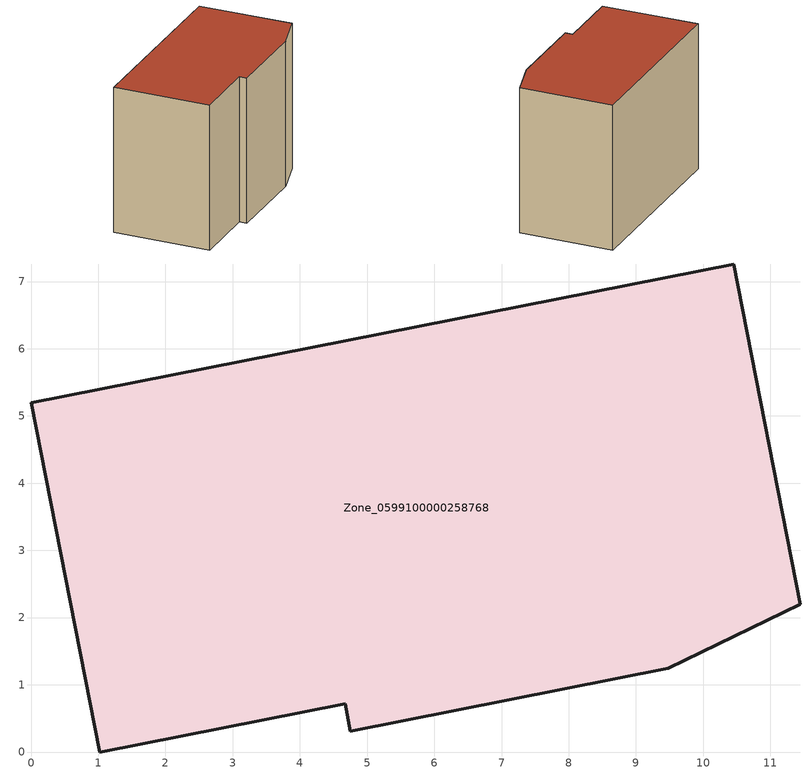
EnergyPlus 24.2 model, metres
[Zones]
Zone_0599100000258768
 floor ground (C_G): 4.67,0.72 1.02,0 0,5.2 10.46,7.26 11.45,2.2 9.48,1.25 4.75,0.31 z0
 wall outside (C_F): 10.46,7.26 0,5.2 1.02,0 4.67,0.72 4.75,0.31 9.48,1.25 11.45,2.2 10.46,7.26 z0:8.05
 roof outside (C_R): 9.48,1.25 11.45,2.2 10.46,7.26 0,5.2 1.02,0 4.67,0.72 4.75,0.31 z8.05
[BUILDING]
Pand.0599100000258768: North Axis=0; Terrain=City; Loads Convergence Tolerance Value=0.04; Temperature Convergence Tolerance Value=0.4; Solar Distribution=FullExterior; Maximum Number of Warmup Days=25; Minimum Number of Warmup Days=1
[Site:Location]
Rotterdam.The.Hague.AP_ZH_NLD Design_Conditions: Latitude=51.96; Longitude=4.45; Time Zone=1; Elevation=-4.5
[SITE:GROUNDTEMPERATURE:BUILDINGSURFACE]
18, 18, 18, 18, 18, 18, 18, 18, 18, 18, 18, 18
[MATERIAL] Thermal Absorptance=0.9; Solar Absorptance=0.7; Visible Absorptance=0.7
Name | Roughness | Thickness | Conductivity | Density | Specific Heat
G.TI.1975-1991 | MediumSmooth | 0.15 | 0.288461 | 540 | 1210
F.TI.1975-1991 | Rough | 0.3 | 0.230769 | 1920 | 840
R.TI.1975-1991 | MediumRough | 0.2 | 0.153846 | 1500 | 1000
[CONSTRUCTION]
C_G: G.TI.1975-1991
C_F: F.TI.1975-1991
C_R: R.TI.1975-1991
[ZONE]
Zone_0599100000258768: Type=1; Multiplier=1; Ceiling Height=Autocalculate; Volume=Autocalculate; Floor Area=autocalculate; Part of Total Floor Area=Yes
[ZONEINFILTRATION:DESIGNFLOWRATE]
Infil_Zone_0599100000258768: Zone or ZoneList or Space or SpaceList=Zone_0599100000258768; Schedule=AlwaysOn; Design Flow Rate Calculation Method=Flow/Area; Flow Rate per Floor Area=0.003; Constant Term Coefficient=1; Temperature Term Coefficient=0; Velocity Term Coefficient=0; Velocity Squared Term Coefficient=0
[HVACTEMPLATE:ZONE:IDEALLOADSAIRSYSTEM]
Zone_0599100000258768: Maximum Heating Supply Air Temperature=50; Minimum Cooling Supply Air Temperature=13; Maximum Heating Supply Air Humidity Ratio=0.0156; Minimum Cooling Supply Air Humidity Ratio=0.0077; Heating Limit=NoLimit; Cooling Limit=NoLimit; Dehumidification Control Type=ConstantSensibleHeatRatio; Cooling Sensible Heat Ratio=0.7; Dehumidification Setpoint=60; Humidification Control Type=None; Humidification Setpoint=30; Outdoor Air Method=None; Outdoor Air Flow Rate per Person=0.00944; Outdoor Air Flow Rate per Zone Floor Area=0; Outdoor Air Flow Rate per Zone=0; Demand Controlled Ventilation Type=None; Outdoor Air Economizer Type=NoEconomizer; Heat Recovery Type=None; Sensible Heat Recovery Effectiveness=0.7; Latent Heat Recovery Effectiveness=0.65
[ZONECONTROL:THERMOSTAT]
ThermostatControl_Zone_0599100000258768: Zone or ZoneList=Zone_0599100000258768; Control Type Schedule=DualSetpointControlType; Control 1=Thermostat_Zone_0599100000258768; Temperature Difference Between Cutout And Setpoint=0
[THERMOSTATSETPOINT:DUALSETPOINT]
Thermostat_Zone_0599100000258768: Heating Setpoint Temperature Schedule=HeatingSetpoint_Zone_0599100000258768; Cooling Setpoint Temperature Schedule=CoolingSetpoint_Zone_0599100000258768
[SCHEDULE:COMPACT]
HeatingSetpoint_Zone_0599100000258768: Through: 12/31, For: AllDays, Until: 24:00, 21
CoolingSetpoint_Zone_0599100000258768: Through: 12/31, For: AllDays, Until: 24:00, 24
DualSetpointControlType: Through: 12/31, For: AllDays, Until: 24:00, 4
AlwaysOn: Through: 12/31, For: AllDays, Until: 24:00, 1
